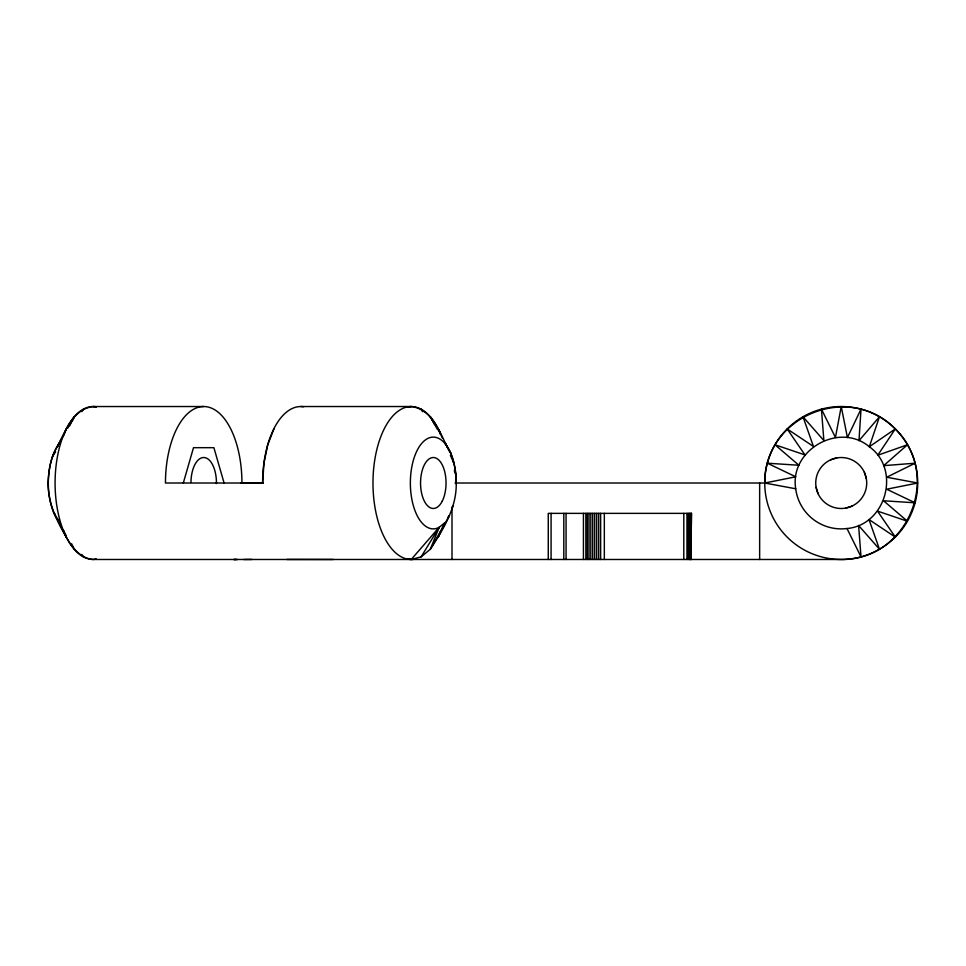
<?xml version="1.0" encoding="UTF-8"?>
<svg xmlns="http://www.w3.org/2000/svg" width="966" height="966" viewBox="0 0 966 966"><rect width="100%" height="100%" fill="white"/><g stroke="black" fill="none" stroke-linecap="round" stroke-linejoin="round"><path stroke-width="1.45" d="M548.265 559.483L548.265 513.369L691.451 513.369L690.932 559.483L691.451 513.369M551.079 559.483L551.079 513.369M563.806 559.471L563.806 513.369M566.064 559.471L566.064 513.357M583.428 559.459L583.44 513.357M585.867 559.459L585.867 513.357M587.364 559.459L587.364 513.357M589.031 559.459L589.031 513.357M590.83 559.459L590.83 513.357M592.726 559.459L592.726 513.357M594.682 559.459L594.682 513.357M596.674 559.459L596.674 513.357M598.678 559.459L598.678 513.357M600.635 559.459L600.635 513.357M604.33 559.459L604.33 513.357M683.795 559.483L683.807 513.369M686.971 559.483L686.971 513.369M688.287 559.483L688.287 513.369M689.398 559.483L689.398 513.369M690.279 559.483L690.279 513.369M690.932 559.483L691.318 513.369M795.706 488.784C789.234 450.084 839.273 421.49 869.328 446.739C901.278 469.524 886.1 525.118 847.001 528.523A45.885 45.885 0 0 1 795.706 488.784L764.746 483.012L455.022 483.012M241.609 482.976L262.643 482.964L263.947 463.161L267.763 444.722L273.946 428.88M447.729 517.498L449.431 515.627L430.329 549.231C443.261 529.404 456.725 507.802 456.23 483.254A45.885 22.942 -90 0 0 431.416 437.272A45.885 22.942 -90 0 0 410.683 490.728A45.885 22.942 -90 0 0 439.107 527.388L430.329 549.231L421.116 556.875L411.214 559.483L408.389 558.734M241.935 483.266A76.471 38.242 90 0 0 203.766 406.529L93.34 406.541C72.462 408.932 65.434 432.08 56.535 447.729C51.258 457.256 49.097 468.039 48.36 478.81C46.622 499.941 55.799 519.394 66.292 537.096C72.064 547.613 80.407 558.445 93.316 559.483L841.229 559.483C907.786 560.28 942.937 475.441 895.301 428.928C848.8 381.304 763.949 416.443 764.746 483.012L795.767 476.806L767.354 463.209L798.918 465.25L774.998 444.771L804.956 454.914L787.145 428.928L813.457 446.473L802.988 416.781A76.471 76.471 0 0 1 917.7 483.012A76.471 76.471 0 0 1 802.988 549.231A76.471 76.471 0 0 1 802.988 416.781L823.865 440.532L821.438 409.137L835.445 437.489L841.229 406.529L847.423 437.55L861.02 409.137L858.979 440.701L879.458 416.781L869.328 446.739L895.301 428.928L877.756 455.24L907.46 444.771L883.697 465.648L915.092 463.209L886.74 477.228L917.7 483.012L886.691 489.207L915.092 502.803L883.54 500.762L907.46 521.242L877.502 511.111L895.301 537.084L868.989 519.539L879.458 549.231L858.593 525.48L861.02 556.875L847.001 528.523M183.311 483.012L193.502 447.681L213.897 447.681L224.088 483.012M63.768 435.545L66.292 428.94M440.279 531.807L438.25 537.084L444.65 522.872L439.107 527.388L411.214 559.483A76.471 38.242 -90 0 1 376.559 450.699A76.471 38.242 -90 0 1 440.496 433.843M72.414 420.705L74.213 416.793L67.584 428.397M69.624 425.837L74.213 416.793M63.164 436.125L56.535 447.729L58.238 445.652M451.641 508.684L453.102 506.16M421.116 556.875L439.107 527.388M81.832 411.637L83.438 409.149M52.478 456.52L55.569 451.822M830.555 459.864A25.49 25.49 0 0 1 866.611 485.33A25.49 25.49 0 0 1 826.522 503.829A25.49 25.49 0 0 1 830.555 459.864L836.906 457.884M845.552 508.128L851.903 506.16M408.389 407.278L411.214 406.529C434.302 409.548 440.568 436.403 450.772 453.271C454.479 462.98 456.302 473.328 456.085 483.712M96.141 558.734L93.316 559.483A76.471 38.242 90 0 1 55.11 480.162A76.471 38.242 90 0 1 96.165 406.746M236.163 559.471L233.808 559.519L237.684 559.507M243.71 559.495L252.102 559.447M300.837 406.529L411.214 406.529M263.078 483.012L165.464 483.012A76.471 38.242 90 0 1 203.766 406.529M240.667 483.254L263.078 483.254M286.878 559.459L333.318 559.483M93.34 406.541L96.165 407.29M55.219 514.576L53.553 512.342L59.711 522.34M444.638 442.839L446.328 445.241L444.867 442.657M81.82 554.424L83.438 556.887M437.598 429.713L430.329 416.781L434.712 424.605M444.928 442.851L450.772 453.271L446.956 446.389M452.631 460.685L454.02 463.33L450.385 455.397M57.948 520.481L66.292 537.096L65.531 534.331M71.641 543.786L74.213 549.243M442.5 438.19L438.25 428.928L440.279 434.217M454.286 470.647L455.855 474.729M63.768 530.491L66.292 537.096M864.377 472.326L866.345 478.689M816.101 487.335L818.081 493.686M759.65 483.012L759.65 559.483M452.003 507.005L452.003 559.483M262.595 483.012A76.471 38.242 -90 0 1 303.686 406.746M414.064 559.266A76.471 38.242 90 0 1 411.214 559.483M59.771 522.751A45.885 22.942 90 0 1 59.771 443.273M190.954 482.408A25.49 12.751 -90 0 1 203.995 457.522A25.49 12.751 -90 0 1 216.444 483.604M422.794 411.552L421.116 409.137L422.697 411.588M442.307 501.028A25.49 12.751 -90 0 0 436.596 458.391A25.49 12.751 -90 0 0 420.983 489.605A25.49 12.751 -90 0 0 442.307 501.028"/></g></svg>
